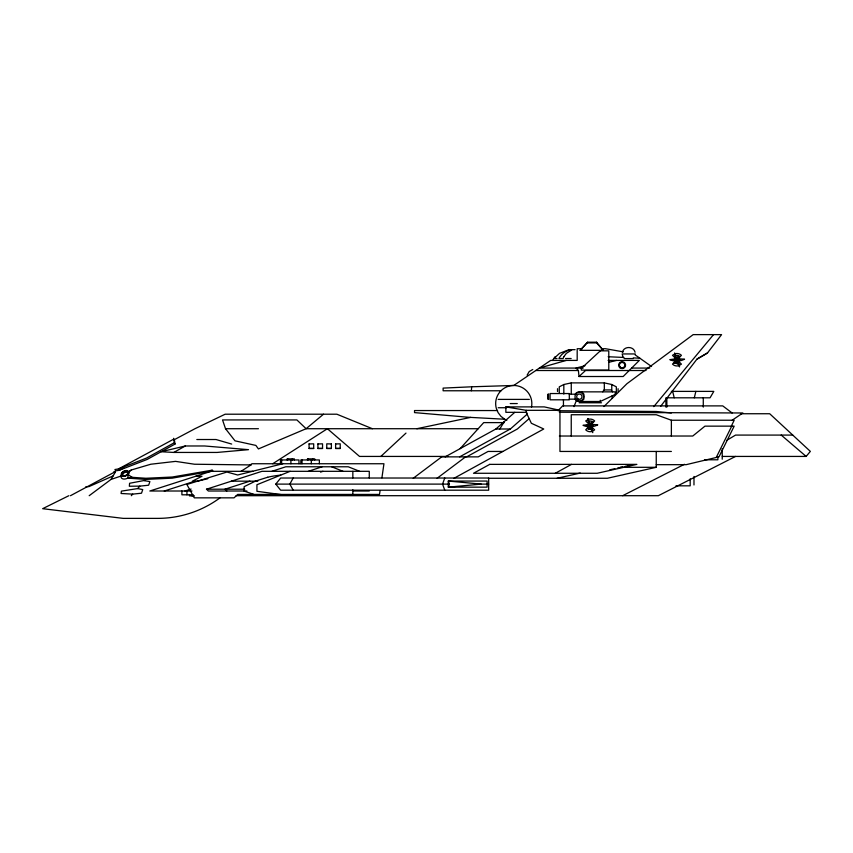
<?xml version="1.0" encoding="UTF-8"?>
<svg xmlns="http://www.w3.org/2000/svg" width="853" height="853" viewBox="0 0 853 853"><rect width="100%" height="100%" fill="white"/><g stroke="black" fill="none" stroke-linecap="round" stroke-linejoin="round"><path stroke-width="1.28" d="M241.026 471.314L250.985 464.928L194.527 464.235L175.579 461.377L150.8 464.235L131.309 469.982L128.76 471.666A4.19 2.655 -26 0 1 128.654 473.863L127.609 478.16A5.193 3.305 -26 0 1 122.32 478.672A5.193 3.305 -26 0 1 121.435 475.057M471.357 390.77L471.698 386.793L513.751 385.471L550.675 360.414L577.182 360.414L577.182 348.717L582.343 348.717M504.4 421.489L499.773 428.995M380.075 490.592L379.521 494.431L237.678 494.431L234.053 497.843L194.26 497.843L186.871 484.483L226.93 472.029L237.678 475.004L282.801 463.744M381.92 477.808L383.946 463.744L251.998 463.744L249.46 465.375L250.985 464.928M588.975 426.756L588.602 429.176L590.063 427.193L592.782 432.652L591.31 426.724M589.114 425.903L587.824 418.567L590.063 424.336L591.705 421.627L591.086 425.85L593.24 425.444L591.758 424.421L597.75 424.847A16.836 16.836 0 0 1 591.705 426.692L587.898 426.671A16.836 16.836 0 0 1 583.025 425.316L588.751 424.485L586.693 425.551A12.934 12.934 0 0 0 589.018 425.903L591.086 425.85M675.768 361.075L675.384 363.463L676.855 361.501L679.564 366.907L678.103 361.043M675.907 360.233L674.616 352.982L676.855 358.686L678.487 356.01L677.879 360.179L680.022 359.774L678.551 358.772L684.543 359.188A16.836 16.623 0 0 1 678.498 361.011L674.691 360.99A16.836 16.623 0 0 1 669.808 359.646L675.544 358.836L673.486 359.891A12.934 12.774 0 0 0 675.811 360.222L677.879 360.179M694.31 397.807L695.856 391.388M444.754 478.021L442.558 484.109L444.754 490.198M481.231 484.109L448.305 481.06L449.424 484.109L448.305 487.148L487.116 487.148L487.116 481.06L448.305 481.06L448.305 487.148L481.231 484.109L488.673 484.109M574.016 406.625L576.756 399.503M527.133 375.128L529.201 371.556L532.773 369.498M622.391 352.246C623.788 345.945 633.683 345.945 635.069 352.246M731.33 426.148L734.177 420.23L671.375 420.23L656.245 414.739L571.243 414.739L571.243 436.022M716.232 457.485L731.725 426.148M293.176 478.021L289.828 484.109L293.176 490.198M89.192 495.7L111.039 479.407L115.155 472.455L115.155 471.773L113.897 471.773M602.772 391.858L603.924 389.938L611.43 389.938L612.571 391.858M552.648 360.414L555.186 356.607M660.595 406.38L697.125 358.921L707.606 352.779M275.786 484.109L280.669 478.021L488.673 478.021L488.673 490.198L280.669 490.198L275.786 484.109L449.424 484.109M653.771 406.625L713.534 334.621M722.331 456.43L806.149 456.43L810.35 451.386L769.694 413.737L740.809 413.737M213.143 471.314L212.13 470.174L211.139 471.314L149.829 491.008L191.978 491.008M131.309 495.7L132.716 494.122L141.513 493.215L142.739 489.569L137.664 488.577L121.414 491.136L121.083 493.492L132.716 494.122M137.664 488.577L139.86 486.125L148.646 485.218L149.883 481.572L143.784 480.58L129.592 483.278L129.336 486.242L139.86 486.125M144.807 480.58L145.863 479.407L172.231 478.16L211.139 471.314L252.861 471.314M460.087 448.699L483.704 422.608L504.347 422.608M588.559 426.724L585.712 429.859L587.013 430.861A6.312 6.312 0 0 0 591.801 431.49L592.131 431.351M591.161 423.866L592.867 422L592.355 421.606A4.372 4.372 0 0 0 589.039 421.169L588.858 421.243M588.922 427.161L587.45 428.76L591.268 429.613M590.884 425.018L594.637 420.934A6.312 6.312 0 0 0 588.538 419.292L588.165 419.452M675.352 361.043L672.495 364.135L673.806 365.127A6.312 6.238 0 0 0 678.593 365.745L678.924 365.617M677.954 358.228L679.66 356.373L679.148 355.989A4.372 4.318 0 0 0 675.832 355.562L675.651 355.626M675.704 361.469L674.233 363.058L678.06 363.9M677.677 359.358L681.419 355.317A6.312 6.238 0 0 0 675.331 353.707L674.958 353.856M587.6 342.202L580.147 350.338L603.242 350.338L596.61 342.202L587.6 342.202L580.147 350.338M581.49 401.496L583.9 399.087L583.9 394.139L581.629 391.858M603.988 406.518L626.955 383.69L693.19 334.621L721.585 334.621L707.308 353.174L696.794 359.348M380.843 456.43L405.985 433.1M584.998 365.745L576.02 368.069L578.409 370.511L578.974 376.514L585.553 370.511L645.988 370.511M445.159 456.867L495.892 428.995L514.775 412.33M459.639 456.867L510.371 428.995L527.378 413.993M529.297 418.471L517.366 428.995L466.634 456.867M323.511 414.206L306.12 428.718L258.427 448.934L255.868 445.415L235.012 440.841L225.523 428.718L222.537 419.932L296.887 419.932L306.12 428.718L478.17 428.718M129.773 471.187L131.309 469.982M413.236 478.266L441.715 456.867M437.12 478.266L465.589 456.867M732.162 420.23L742.846 412.98L559.387 412.223M272.715 463.744L327.392 428.718L359.529 456.43L447.857 456.43M726.628 440.425L735.553 435.083L792.746 435.083M173.809 452.442L185.314 445.98L204.645 445.98L248.511 449.67L217.067 452.442L173.809 452.442L161.11 451.738L185.314 445.98M173.681 438.314L174.311 442.718L146.535 458.072L118.439 468.969L114.931 469.513L115.613 470.867L119.121 470.312L147.217 459.415L174.993 444.072L174.364 439.658L194.953 428.718L225.16 414.206L336.86 414.206L372.377 428.718M454.052 478.266L543.756 428.995L531.355 423.269L526.184 412.33L526.184 410.325L505.861 406.892L505.861 412.33L526.866 412.33M555.282 473.276L571.499 464.373M123.728 467.828L119.121 470.312L118.439 468.969L173.681 439.156L174.364 440.5M70.468 495.7L115.155 471.773M616.335 393.382L616.335 386.846L611.772 384.511L604.329 382.89L571.265 382.89L563.822 384.511L559.259 386.846L559.259 393.276M622.658 495.7L684.415 464.288M735.553 456.43L658.356 495.7L236.142 495.7M68.858 495.7L42.65 508.687L123.248 518.379L157.581 518.379A105.239 105.239 0 0 0 220.042 497.832M575.178 399.087A4.819 4.819 0 0 0 579.347 401.496L600.267 401.496L615.216 394.417L615.216 391.858L579.347 391.858A4.819 4.819 0 0 0 575.178 394.267M113.097 475.931L88.872 486.636L85.929 486.636M588.016 419.516L585.712 420.934L588.933 424.154M588.399 421.435L588.73 423.152M591.961 429.336L591.46 427.321M592.419 431.234L594.637 429.859L591.481 426.703M674.798 353.92L672.495 355.317L675.725 358.505M675.181 355.818L675.523 357.514M678.743 363.623L678.242 361.629M679.212 365.489L681.419 364.135L678.274 361.022M290.159 471.314L256.934 484.739L256.934 491.285L284.529 495.071L352.843 495.071L352.843 489.793M111.039 479.407L121.062 476.038M271.926 471.314L285.808 466.772L348.227 466.772L359.646 471.314M308.296 471.314L322.189 466.772M246.912 491.008L208.345 491.008L206.49 489.206L261.978 471.314L369.274 471.314L369.274 477.883M249.897 481.167L224.947 489.206L226.802 491.008M320.536 472.104L322.978 471.314M164.277 491.008L194.953 481.167M184.952 491.008L191.093 489.046M566.264 360.414L539.395 368.069L583.175 368.069M267.693 477.243L255.378 481.135L244.139 486.679L244.139 491.093L253.757 494.335M608.733 362.333L616.452 360.414M207.791 478.704L197.533 481.167L192.373 481.167L202.001 476.241L195.817 476.241M557.084 478.266L580.232 473.074M609.756 469.832L614.874 468.681M617.433 468.105L622.562 466.954M625.121 466.388L630.239 465.237M656.245 451.45L656.245 467.305L607.389 478.266L488.396 478.266M127.609 478.16L132.076 477.307L145.863 478.266L172.231 477.03L212.13 470.174M416.818 428.718L470.664 417.394M471.698 386.793L443.123 388.104L443.123 390.77L500.956 390.77M587.6 342.906L596.61 342.906L603.242 350.338M601.653 348.717L605.513 348.717L623.276 351.852M569.356 349.655L570.167 349.655M573.131 349.655L575.093 349.655M635.293 353.942L622.168 353.942L623.053 357.226M553.917 358.516L559.525 353.345L569.079 349.655M554.706 358.516L557.03 358.516M565.55 358.516L571.169 358.516M624.097 358.58L633.374 358.58M608.114 360.414L639.334 360.414L623.18 376.514L578.974 376.514M631.657 368.069L649.837 368.069M535.801 370.511L578.409 370.511M671.332 391.388L713.801 391.388L710.059 397.807L666.524 397.807M569.314 394.203L576.361 394.203M569.314 399.151L576.361 399.151M498.184 399.396L529.318 399.396M579.08 402.776L601.504 402.776M510.222 403.565L517.281 403.565M505.861 406.892L544.257 406.892L559.952 410.325L559.952 451.45L671.375 451.45M498.184 407.734L506.533 407.734M526.184 410.325L559.952 410.325M497.544 410.549L414.526 410.549L414.526 412.607L469.075 417.309L504.709 419.228A18.094 18.094 0 0 0 506.831 420.284M225.523 428.718L258.427 428.718M495.892 428.995L510.371 428.995M559.376 436.022L692.764 436.022L704.951 426.148L734.177 426.148L719.004 456.824L686.175 464.672L656.245 464.672M196.819 439.519L216.022 439.519L231.675 444.072M309.074 443.955L313.691 443.827L313.691 448.518L309.074 448.518L309.074 443.827M317.924 443.955L322.541 443.827L322.541 448.518L317.924 448.518L317.924 443.827M331.38 443.955L326.763 443.827L326.763 448.518L331.38 448.518L331.38 443.827M335.613 443.955L340.23 443.827L340.23 448.518L335.613 448.518L335.613 443.827M309.074 448.39L313.691 448.39M317.924 448.39L322.541 448.39M326.763 448.39L331.38 448.39M335.613 448.39L340.23 448.39M502.865 451.45L488.087 451.45L478.234 456.867L441.15 456.867M704.631 459.788L717.885 459.788L717.885 456.675M620.494 467.305L656.245 467.305M231.43 481.167L257.83 481.167M675.949 485.826L690.184 485.826L690.184 478.81M206.49 489.206L244.79 489.206M353.313 491.008L369.274 491.008M193.236 494.804L181.902 494.804L181.902 491.008M194.495 495.881L189.462 495.881L189.462 494.804M608.157 356.735L624.001 357.471M633.246 357.908L639.846 358.217M128.046 478.16L145.863 479.407M671.375 412.98L656.245 411.477L557.969 410.709L562.671 405.889L722.747 405.889L732.13 412.98M331.636 466.772L343.045 471.314M128.153 474.684L132.076 477.307M635.144 354.869L651.575 366.534M504.709 419.228L500.956 416.36L498.088 412.607L496.275 408.246A18.094 18.094 0 0 1 513.165 385.481A18.094 18.094 0 0 1 531.494 407.094M781.22 435.083L806.149 456.43M174.311 442.718L174.993 444.072M672.665 391.388L674.211 397.807M722.224 448.678L722.224 459.202M703.277 397.807L703.277 407.105M693.979 476.475L693.979 484.973M671.375 420.23L671.375 436.022M666.854 397.807L666.854 407.105M665.905 397.807L665.905 407.105M618.073 388.701L618.073 391.527M612.155 395.749L612.155 398.319M611.772 384.511L611.772 390.109M604.329 382.89L604.329 390.109M600.267 400.249L600.267 401.496M596.61 342.202L596.61 342.906M571.265 382.89L571.265 393.723M563.822 384.511L563.822 394.075M563.449 399.609L563.449 406.028M557.521 388.701L557.521 391.527M548.511 393.873L548.511 399.481M547.637 394.299L547.637 399.055M352.843 471.314L352.843 477.915M319.363 463.744L319.363 459.959L300.832 459.959L300.832 463.744M314.736 459.959L314.736 458.882L307.485 458.882L307.485 459.959M312.71 458.882L312.71 459.959M311.302 459.959L311.302 463.744M308.082 458.882L308.082 459.959M302.037 459.959L302.037 463.744M298.966 463.744L298.966 459.959L280.445 459.959L280.445 463.744M294.338 459.959L294.338 458.882L287.088 458.882L287.088 459.959M292.323 458.882L292.323 459.959M290.905 459.959L290.905 463.744M287.696 458.882L287.696 459.959M281.639 459.959L281.639 463.744M191.978 494.804L191.978 495.881M186.946 491.008L186.946 494.804M267.693 477.243A92.764 92.764 0 0 1 280.701 475.132M125.53 475.793A2.623 1.663 -26 0 1 122.96 474.129A2.623 1.663 -26 0 1 127.012 472.37A2.623 1.663 -26 0 1 126.159 475.526M563.908 356.607L563.14 358.516L558.886 358.516C561.391 353.664 566.776 349.869 572.299 349.655L566.349 353.345L563.908 356.607M600.309 350.839L581.298 368.411L581.298 370.106L608.786 370.106L608.786 350.839L600.309 350.839M489.718 464.373L473.5 473.276L597.185 473.276L636.882 464.373L489.718 464.373M569.314 393.542L550.089 393.542L550.089 399.812L569.314 399.812L569.314 393.542M619.662 367.6A3.465 3.465 0 0 0 625.452 366.044A3.465 3.465 0 0 0 621.208 361.811A3.465 3.465 0 0 0 619.662 367.6M620.184 367.067A2.719 2.719 0 0 0 624.727 365.852A2.719 2.719 0 0 0 621.4 362.525A2.719 2.719 0 0 0 620.184 367.067M123.376 476.305A4.041 2.57 -26 0 0 128.739 472.135A4.041 2.57 -26 0 0 122.736 471.773A4.041 2.57 -26 0 0 123.376 476.305M123.632 475.825A3.38 2.143 -26 0 0 128.11 472.349A3.38 2.143 -26 0 0 123.099 472.04A3.38 2.143 -26 0 0 123.632 475.825M577.15 400.483A4.393 4.393 0 0 0 583.74 396.677A4.393 4.393 0 0 0 577.15 392.881A4.393 4.393 0 0 0 577.15 400.483M578.014 398.98A2.655 2.655 0 0 0 582.002 396.677A2.655 2.655 0 0 0 578.014 394.374A2.655 2.655 0 0 0 578.014 398.98"/></g></svg>
